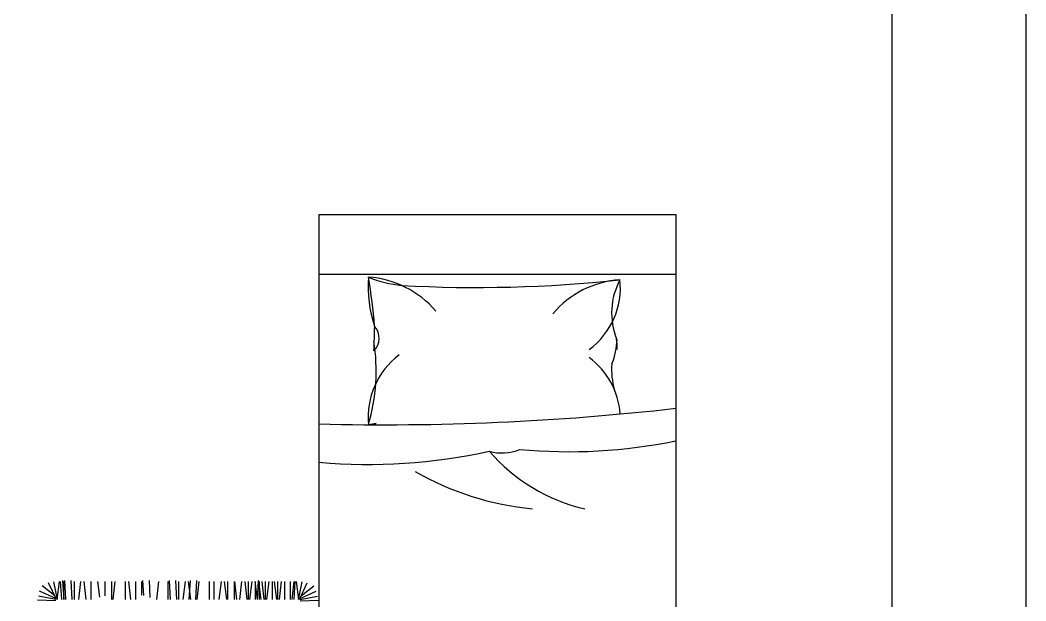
# Model space of a CAD drawing. Header units: inches. Extents: x 10.6 to 53.1, y 14.5 to 39.3.
# Drawn here: x 29.077 to 31.613, y 25.44 to 26.905 of the extents above; entities that cross this region are included whole.
import ezdxf

# ---------------------------------------------------------------- set-up
doc = ezdxf.new("R2010")
doc.units = ezdxf.units.IN
doc.header["$MEASUREMENT"] = 0
doc.layers.add('02', color=2, linetype='Continuous')
doc.layers.add('kadrbm', color=4, linetype='Continuous')

# ---------------------------------------------------------------- blocks, each defined once
blk = doc.blocks.new('kadrbm')
at = {"layer": 'kadrbm', "color": 4}
blk.add_lwpolyline([(0, 0), (0, 24.7972), (21, 24.7972), (21, 0), (0, 0)], close=True, dxfattribs=at)
blk.add_lwpolyline([(20.6631, 0.3257), (20.6631, 24.4603), (0.3369, 24.4603), (0.3369, 0.3257), (20.6631, 0.3257)], dxfattribs=at)

msp = doc.modelspace()

# ---------------------------------------------------------------- linework, layer by layer
at = {"layer": '02'}
for p, q in [((29.8303, 26.4143), (30.7298, 26.4143)), ((30.7298, 26.4143), (30.7303, 26.4138)), ((30.7303, 26.4138), (30.7303, 24.3643)), ((29.8303, 26.2643), (30.7303, 26.2643)), ((29.1874, 25.4436), (29.1847, 25.4917)), ((29.1922, 25.4436), (29.1895, 25.4917)), ((29.2083, 25.4436), (29.2056, 25.4917)), ((29.3886, 25.4534), (29.3865, 25.4917)), ((29.4049, 25.4489), (29.4026, 25.4917)), ((29.4558, 25.4436), (29.4531, 25.4917)), ((29.4719, 25.4436), (29.4692, 25.4917)), ((29.5033, 25.4436), (29.506, 25.4917)), ((29.5194, 25.4436), (29.5221, 25.4917)), ((29.6752, 25.4436), (29.6779, 25.4917)), ((29.1669, 25.4461), (29.1259, 25.4648)), ((29.1642, 25.4526), (29.1322, 25.4783)), ((29.1685, 25.4434), (29.1486, 25.4857)), ((29.1707, 25.4436), (29.1618, 25.4882)), ((29.1703, 25.4436), (29.1757, 25.4891)), ((29.182, 25.4436), (29.1789, 25.4885)), ((29.1869, 25.4436), (29.1869, 25.4891)), ((29.2137, 25.4436), (29.2137, 25.4891)), ((29.2244, 25.4436), (29.2298, 25.4891)), ((29.2432, 25.4439), (29.2378, 25.4891)), ((29.2561, 25.4439), (29.2561, 25.489)), ((29.2774, 25.4492), (29.2727, 25.4891)), ((29.291, 25.4528), (29.291, 25.489)), ((29.3077, 25.4436), (29.3077, 25.489)), ((29.3109, 25.4436), (29.3163, 25.4891)), ((29.3426, 25.4436), (29.3426, 25.489)), ((29.3559, 25.4436), (29.3505, 25.4891)), ((29.3688, 25.4436), (29.3688, 25.489)), ((29.3838, 25.4544), (29.3838, 25.4891)), ((29.4213, 25.4436), (29.4267, 25.4891)), ((29.4504, 25.4436), (29.4504, 25.4891)), ((29.4773, 25.4436), (29.4773, 25.4891)), ((29.488, 25.4436), (29.4933, 25.4891)), ((29.5068, 25.4439), (29.5014, 25.4891)), ((29.5229, 25.4436), (29.5282, 25.4891)), ((29.5546, 25.4439), (29.5546, 25.489)), ((29.5659, 25.4439), (29.5659, 25.489)), ((29.5789, 25.4439), (29.5842, 25.4891)), ((29.5976, 25.4436), (29.5923, 25.4891)), ((29.6008, 25.4439), (29.6008, 25.489)), ((29.6175, 25.4439), (29.6175, 25.489)), ((29.6234, 25.4439), (29.6181, 25.4891)), ((29.6305, 25.4439), (29.6358, 25.4891)), ((29.6492, 25.4436), (29.6439, 25.4891)), ((29.6524, 25.4439), (29.6524, 25.489)), ((29.6563, 25.4436), (29.6616, 25.4891)), ((29.675, 25.4439), (29.6697, 25.4891)), ((29.6698, 25.4436), (29.6698, 25.4891)), ((29.6841, 25.4436), (29.6787, 25.4891)), ((29.6805, 25.4436), (29.6805, 25.4891)), ((29.6922, 25.4436), (29.6868, 25.4891)), ((29.6954, 25.4439), (29.6954, 25.489)), ((29.6992, 25.4436), (29.7046, 25.4891)), ((29.7128, 25.4436), (29.7128, 25.4891)), ((29.7238, 25.4436), (29.7184, 25.4891)), ((29.7269, 25.4439), (29.7269, 25.489)), ((29.7308, 25.4436), (29.7362, 25.4891)), ((29.7444, 25.4436), (29.7444, 25.4891)), ((29.7586, 25.4439), (29.7586, 25.489)), ((29.7624, 25.4436), (29.7678, 25.4891)), ((29.7674, 25.4436), (29.7705, 25.4885)), ((29.7791, 25.4436), (29.7738, 25.4891)), ((29.7788, 25.4436), (29.7877, 25.4882)), ((29.781, 25.4434), (29.8009, 25.4857)), ((29.7825, 25.4461), (29.8235, 25.4648)), ((29.7853, 25.4526), (29.8173, 25.4783)), ((29.1665, 25.4404), (29.1207, 25.4421)), ((29.1669, 25.4433), (29.1227, 25.4517)), ((29.7825, 25.4433), (29.8268, 25.4517)), ((29.783, 25.4404), (29.8288, 25.4421))]:
    msp.add_line(p, q, dxfattribs=at)
msp.add_lwpolyline([(29.8303, 26.4143), (29.8303, 24.3643)], dxfattribs=at)
msp.add_lwpolyline([(29.8303, 25.7898, 0.078314), (30.2596, 25.8178, 0.174082), (30.3365, 25.8221, 0.074189), (30.7303, 25.8438)], format="xyb", dxfattribs=at)
for centre, radius, start, end in [((30.2628, 26.2314), 0.3085, 175.3048, 198.6942), ((28.34, 25.9953), 1.6364, 4.8098, 9.1892), ((30.0681, 26.529), 0.2948, 247.5179, 264.267), ((29.9382, 26.0122), 0.245, 40.4189, 85.9871), ((30.2265, 29.6108), 3.3803, 266.8134, 276.1602), ((30.6064, 26.0056), 0.245, 94.0129, 139.5811), ((30.396, 26.23), 0.1943, 306.5711, 5.89), ((30.745, 26.1664), 0.1767, 151.7736, 201.6983), ((29.9375, 26.1025), 0.0446, 314.4736, 42.1713), ((27.6094, 26.1782), 2.3618, 357.3905, 358.8876), ((30.4141, 26.1039), 0.1681, 337.017, 358.3203), ((30.4141, 26.079), 0.1681, 358.3203, 7.5368), ((29.4789, 26.0206), 0.4956, 344.0243, 8.7071), ((30.1486, 25.9042), 0.1943, 126.5711, 185.89), ((30.396, 25.8975), 0.1943, 4.3181, 53.4289), ((30.7516, 26.023), 0.1834, 175.2233, 196.23), ((29.9938, 32.4372), 6.553, 268.57082, 276.45367), ((30.2187, 24.117), 1.7868, 97.8585, 98.4763), ((29.9382, 26.1286), 0.245, 274.0129, 278.3417), ((30.6024, 26.1129), 0.4523, 220.7333, 256.9672), ((30.4387, 26.404), 0.7351, 240.1408, 264.511)]:
    msp.add_arc(centre, radius, start, end, dxfattribs=at)

# ---------------------------------------------------------------- block references
at = {"layer": 'kadrbm'}
msp.add_blockref('kadrbm', (10.6129, 14.5063), dxfattribs=at)

doc.saveas('drawing.dxf')
